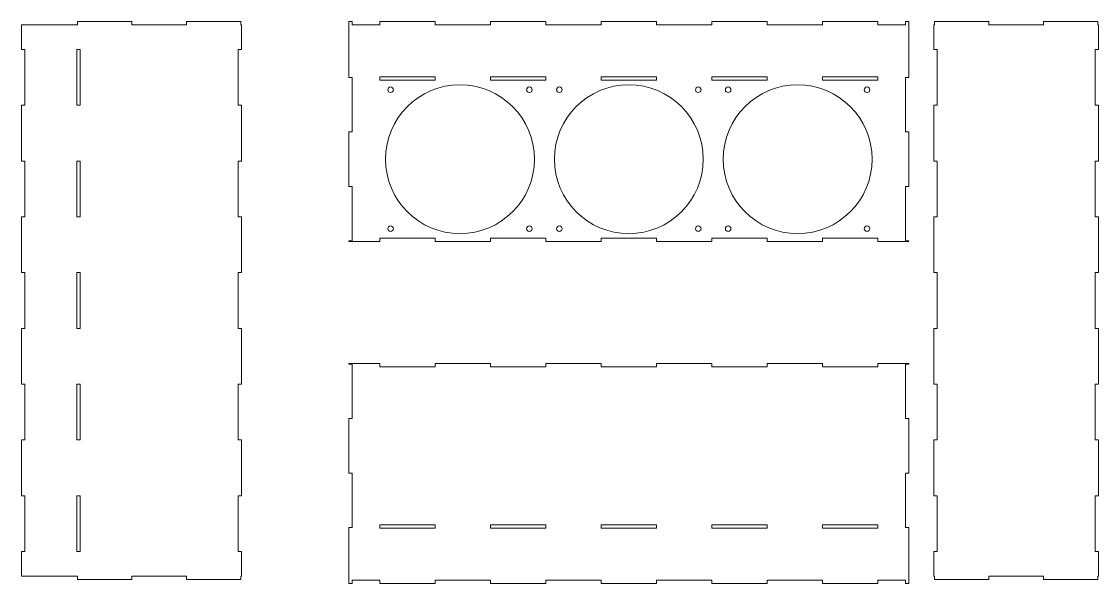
# Model space of a CAD drawing. Header units: millimetres. Extents: x -1160 to -143, y -819 to 758.
# Drawn here: x -1160 to -191, y -277 to 229 of the extents above; entities that cross this region are included whole.
import ezdxf

# ---------------------------------------------------------------- set-up
doc = ezdxf.new("R2010")
doc.units = ezdxf.units.MM
doc.header["$MEASUREMENT"] = 0
doc.layers.add('Layer 1', color=7, linetype='Continuous')

msp = doc.modelspace()

# ---------------------------------------------------------------- linework, layer by layer
at = {"layer": 'Layer 1', "color": 1, "lineweight": 18}
for points, knots in [([(-965.3507, -198.0737), (-965.3507, -198.0737), (-962.3507, -198.0737), (-962.3507, -198.0737), (-962.3507, -198.0737), (-962.3507, -147.8737), (-962.3507, -147.8737), (-962.3507, -147.8737), (-965.3507, -147.8737), (-965.3507, -147.8737), (-965.3507, -147.8737), (-965.3507, -97.6737), (-965.3507, -97.6737), (-965.3507, -97.6737), (-962.3507, -97.6737), (-962.3507, -97.6737), (-962.3507, -97.6737), (-962.3507, -47.4737), (-962.3507, -47.4737), (-962.3507, -47.4737), (-965.3507, -47.4737), (-965.3507, -47.4737), (-965.3507, -47.4737), (-965.3507, 2.7263), (-965.3507, 2.7263), (-965.3507, 2.7263), (-962.3507, 2.7263), (-962.3507, 2.7263), (-962.3507, 2.7263), (-962.3507, 52.9263), (-962.3507, 52.9263), (-962.3507, 52.9263), (-965.3507, 52.9263), (-965.3507, 52.9263), (-965.3507, 52.9263), (-965.3507, 103.1263), (-965.3507, 103.1263), (-965.3507, 103.1263), (-962.3507, 103.1263), (-962.3507, 103.1263), (-962.3507, 103.1263), (-962.3507, 153.3263), (-962.3507, 153.3263), (-962.3507, 153.3263), (-965.3507, 153.3263), (-965.3507, 153.3263), (-965.3507, 153.3263), (-965.3507, 203.5263), (-965.3507, 203.5263), (-965.3507, 203.5263), (-962.3507, 203.5263), (-962.3507, 203.5263), (-962.3507, 203.5263), (-962.3507, 225.6263), (-962.3507, 225.6263), (-962.3507, 225.6263), (-962.8962, 225.6263), (-962.8962, 225.6263), (-962.8962, 225.6263), (-962.8962, 228.6263), (-962.8962, 228.6263), (-962.8962, 228.6263), (-1011.9416, 228.6263), (-1011.9416, 228.6263), (-1011.9416, 228.6263), (-1011.9416, 225.6263), (-1011.9416, 225.6263), (-1011.9416, 225.6263), (-1060.987, 225.6263), (-1060.987, 225.6263), (-1060.987, 225.6263), (-1060.987, 228.6263), (-1060.987, 228.6263), (-1060.987, 228.6263), (-1110.0324, 228.6263), (-1110.0324, 228.6263), (-1110.0324, 228.6263), (-1110.0324, 225.6263), (-1110.0324, 225.6263), (-1110.0324, 225.6263), (-1160.3478, 225.6263), (-1160.3478, 225.6263), (-1160.3478, 225.6263), (-1160.3478, 203.5263), (-1160.3478, 203.5263), (-1160.3478, 203.5263), (-1157.3478, 203.5263), (-1157.3478, 203.5263), (-1157.3478, 203.5263), (-1157.3478, 153.3263), (-1157.3478, 153.3263), (-1157.3478, 153.3263), (-1160.3478, 153.3263), (-1160.3478, 153.3263), (-1160.3478, 153.3263), (-1160.3478, 103.1263), (-1160.3478, 103.1263), (-1160.3478, 103.1263), (-1157.3478, 103.1263), (-1157.3478, 103.1263), (-1157.3478, 103.1263), (-1157.3478, 52.9263), (-1157.3478, 52.9263), (-1157.3478, 52.9263), (-1160.3478, 52.9263), (-1160.3478, 52.9263), (-1160.3478, 52.9263), (-1160.3478, 2.7263), (-1160.3478, 2.7263), (-1160.3478, 2.7263), (-1157.3478, 2.7263), (-1157.3478, 2.7263), (-1157.3478, 2.7263), (-1157.3478, -47.4737), (-1157.3478, -47.4737), (-1157.3478, -47.4737), (-1160.3478, -47.4737), (-1160.3478, -47.4737), (-1160.3478, -47.4737), (-1160.3478, -97.6737), (-1160.3478, -97.6737), (-1160.3478, -97.6737), (-1157.3478, -97.6737), (-1157.3478, -97.6737), (-1157.3478, -97.6737), (-1157.3478, -147.8737), (-1157.3478, -147.8737), (-1157.3478, -147.8737), (-1160.3478, -147.8737), (-1160.3478, -147.8737), (-1160.3478, -147.8737), (-1160.3478, -198.0737), (-1160.3478, -198.0737), (-1160.3478, -198.0737), (-1157.3478, -198.0737), (-1157.3478, -198.0737), (-1157.3478, -198.0737), (-1157.3478, -248.2737), (-1157.3478, -248.2737), (-1157.3478, -248.2737), (-1160.3478, -248.2737), (-1160.3478, -248.2737), (-1160.3478, -248.2737), (-1160.3478, -270.3737), (-1160.3478, -270.3737), (-1160.3478, -270.3737), (-1110.0324, -270.3737), (-1110.0324, -270.3737), (-1110.0324, -270.3737), (-1110.0324, -273.3737), (-1110.0324, -273.3737), (-1110.0324, -273.3737), (-1060.987, -273.3737), (-1060.987, -273.3737), (-1060.987, -273.3737), (-1060.987, -270.3737), (-1060.987, -270.3737), (-1060.987, -270.3737), (-1011.9416, -270.3737), (-1011.9416, -270.3737), (-1011.9416, -270.3737), (-1011.9416, -273.3737), (-1011.9416, -273.3737), (-1011.9416, -273.3737), (-962.8962, -273.3737), (-962.8962, -273.3737), (-962.8962, -273.3737), (-962.8962, -270.3737), (-962.8962, -270.3737), (-962.8962, -270.3737), (-962.3507, -270.3737), (-962.3507, -270.3737), (-962.3507, -270.3737), (-962.3507, -248.2737), (-962.3507, -248.2737), (-962.3507, -248.2737), (-965.3507, -248.2737), (-965.3507, -248.2737), (-965.3507, -248.2737), (-965.3507, -198.0737), (-965.3507, -198.0737)], [0, 0, 0, 0, 0.01666667, 0.01666667, 0.01666667, 0.03333333, 0.03333333, 0.03333333, 0.05, 0.05, 0.05, 0.06666667, 0.06666667, 0.06666667, 0.08333333, 0.08333333, 0.08333333, 0.1, 0.1, 0.1, 0.11666667, 0.11666667, 0.11666667, 0.13333333, 0.13333333, 0.13333333, 0.15, 0.15, 0.15, 0.16666667, 0.16666667, 0.16666667, 0.18333333, 0.18333333, 0.18333333, 0.2, 0.2, 0.2, 0.21666667, 0.21666667, 0.21666667, 0.23333333, 0.23333333, 0.23333333, 0.25, 0.25, 0.25, 0.26666667, 0.26666667, 0.26666667, 0.28333333, 0.28333333, 0.28333333, 0.3, 0.3, 0.3, 0.31666667, 0.31666667, 0.31666667, 0.33333333, 0.33333333, 0.33333333, 0.35, 0.35, 0.35, 0.36666667, 0.36666667, 0.36666667, 0.38333333, 0.38333333, 0.38333333, 0.4, 0.4, 0.4, 0.41666667, 0.41666667, 0.41666667, 0.43333333, 0.43333333, 0.43333333, 0.45, 0.45, 0.45, 0.46666667, 0.46666667, 0.46666667, 0.48333333, 0.48333333, 0.48333333, 0.5, 0.5, 0.5, 0.51666667, 0.51666667, 0.51666667, 0.53333333, 0.53333333, 0.53333333, 0.55, 0.55, 0.55, 0.56666667, 0.56666667, 0.56666667, 0.58333333, 0.58333333, 0.58333333, 0.6, 0.6, 0.6, 0.61666667, 0.61666667, 0.61666667, 0.63333333, 0.63333333, 0.63333333, 0.65, 0.65, 0.65, 0.66666667, 0.66666667, 0.66666667, 0.68333333, 0.68333333, 0.68333333, 0.7, 0.7, 0.7, 0.71666667, 0.71666667, 0.71666667, 0.73333333, 0.73333333, 0.73333333, 0.75, 0.75, 0.75, 0.76666667, 0.76666667, 0.76666667, 0.78333333, 0.78333333, 0.78333333, 0.8, 0.8, 0.8, 0.81666667, 0.81666667, 0.81666667, 0.83333333, 0.83333333, 0.83333333, 0.85, 0.85, 0.85, 0.86666667, 0.86666667, 0.86666667, 0.88333333, 0.88333333, 0.88333333, 0.9, 0.9, 0.9, 0.91666667, 0.91666667, 0.91666667, 0.93333333, 0.93333333, 0.93333333, 0.95, 0.95, 0.95, 0.96666667, 0.96666667, 0.96666667, 0.98333333, 0.98333333, 0.98333333, 1, 1, 1, 1]), ([(-364.6037, 225.6263), (-364.6037, 225.6263), (-364.6037, 228.6263), (-364.6037, 228.6263), (-364.6037, 228.6263), (-361.6037, 228.6263), (-361.6037, 228.6263), (-361.6037, 228.6263), (-361.6037, 178.3109), (-361.6037, 178.3109), (-361.6037, 178.3109), (-364.6037, 178.3109), (-364.6037, 178.3109), (-364.6037, 178.3109), (-364.6037, 129.2655), (-364.6037, 129.2655), (-364.6037, 129.2655), (-361.6037, 129.2655), (-361.6037, 129.2655), (-361.6037, 129.2655), (-361.6037, 80.2201), (-361.6037, 80.2201), (-361.6037, 80.2201), (-364.6037, 80.2201), (-364.6037, 80.2201), (-364.6037, 80.2201), (-364.6037, 31.1747), (-364.6037, 31.1747), (-364.6037, 31.1747), (-361.6037, 31.1747), (-361.6037, 31.1747), (-361.6037, 31.1747), (-361.6037, 30.6292), (-361.6037, 30.6292), (-361.6037, 30.6292), (-389.5037, 30.6292), (-389.5037, 30.6292), (-389.5037, 30.6292), (-389.5037, 33.6292), (-389.5037, 33.6292), (-389.5037, 33.6292), (-439.3037, 33.6292), (-439.3037, 33.6292), (-439.3037, 33.6292), (-439.3037, 30.6292), (-439.3037, 30.6292), (-439.3037, 30.6292), (-489.1037, 30.6292), (-489.1037, 30.6292), (-489.1037, 30.6292), (-489.1037, 33.6292), (-489.1037, 33.6292), (-489.1037, 33.6292), (-538.9037, 33.6292), (-538.9037, 33.6292), (-538.9037, 33.6292), (-538.9037, 30.6292), (-538.9037, 30.6292), (-538.9037, 30.6292), (-588.7037, 30.6292), (-588.7037, 30.6292), (-588.7037, 30.6292), (-588.7037, 33.6292), (-588.7037, 33.6292), (-588.7037, 33.6292), (-638.5037, 33.6292), (-638.5037, 33.6292), (-638.5037, 33.6292), (-638.5037, 30.6292), (-638.5037, 30.6292), (-638.5037, 30.6292), (-688.3037, 30.6292), (-688.3037, 30.6292), (-688.3037, 30.6292), (-688.3037, 33.6292), (-688.3037, 33.6292), (-688.3037, 33.6292), (-738.1037, 33.6292), (-738.1037, 33.6292), (-738.1037, 33.6292), (-738.1037, 30.6292), (-738.1037, 30.6292), (-738.1037, 30.6292), (-787.9037, 30.6292), (-787.9037, 30.6292), (-787.9037, 30.6292), (-787.9037, 33.6292), (-787.9037, 33.6292), (-787.9037, 33.6292), (-837.7037, 33.6292), (-837.7037, 33.6292), (-837.7037, 33.6292), (-837.7037, 30.6292), (-837.7037, 30.6292), (-837.7037, 30.6292), (-865.6037, 30.6292), (-865.6037, 30.6292), (-865.6037, 30.6292), (-865.6037, 31.1747), (-865.6037, 31.1747), (-865.6037, 31.1747), (-862.6037, 31.1747), (-862.6037, 31.1747), (-862.6037, 31.1747), (-862.6037, 80.2201), (-862.6037, 80.2201), (-862.6037, 80.2201), (-865.6037, 80.2201), (-865.6037, 80.2201), (-865.6037, 80.2201), (-865.6037, 129.2655), (-865.6037, 129.2655), (-865.6037, 129.2655), (-862.6037, 129.2655), (-862.6037, 129.2655), (-862.6037, 129.2655), (-862.6037, 178.3109), (-862.6037, 178.3109), (-862.6037, 178.3109), (-865.6037, 178.3109), (-865.6037, 178.3109), (-865.6037, 178.3109), (-865.6037, 228.6263), (-865.6037, 228.6263), (-865.6037, 228.6263), (-862.6037, 228.6263), (-862.6037, 228.6263), (-862.6037, 228.6263), (-862.6037, 225.6263), (-862.6037, 225.6263), (-862.6037, 225.6263), (-837.7037, 225.6263), (-837.7037, 225.6263), (-837.7037, 225.6263), (-837.7037, 228.6263), (-837.7037, 228.6263), (-837.7037, 228.6263), (-787.9037, 228.6263), (-787.9037, 228.6263), (-787.9037, 228.6263), (-787.9037, 225.6263), (-787.9037, 225.6263), (-787.9037, 225.6263), (-738.1037, 225.6263), (-738.1037, 225.6263), (-738.1037, 225.6263), (-738.1037, 228.6263), (-738.1037, 228.6263), (-738.1037, 228.6263), (-688.3037, 228.6263), (-688.3037, 228.6263), (-688.3037, 228.6263), (-688.3037, 225.6263), (-688.3037, 225.6263), (-688.3037, 225.6263), (-638.5037, 225.6263), (-638.5037, 225.6263), (-638.5037, 225.6263), (-638.5037, 228.6263), (-638.5037, 228.6263), (-638.5037, 228.6263), (-588.7037, 228.6263), (-588.7037, 228.6263), (-588.7037, 228.6263), (-588.7037, 225.6263), (-588.7037, 225.6263), (-588.7037, 225.6263), (-538.9037, 225.6263), (-538.9037, 225.6263), (-538.9037, 225.6263), (-538.9037, 228.6263), (-538.9037, 228.6263), (-538.9037, 228.6263), (-489.1037, 228.6263), (-489.1037, 228.6263), (-489.1037, 228.6263), (-489.1037, 225.6263), (-489.1037, 225.6263), (-489.1037, 225.6263), (-439.3037, 225.6263), (-439.3037, 225.6263), (-439.3037, 225.6263), (-439.3037, 228.6263), (-439.3037, 228.6263), (-439.3037, 228.6263), (-389.5037, 228.6263), (-389.5037, 228.6263), (-389.5037, 228.6263), (-389.5037, 225.6263), (-389.5037, 225.6263), (-389.5037, 225.6263), (-364.6037, 225.6263), (-364.6037, 225.6263)], [0, 0, 0, 0, 0.015625, 0.015625, 0.015625, 0.03125, 0.03125, 0.03125, 0.046875, 0.046875, 0.046875, 0.0625, 0.0625, 0.0625, 0.078125, 0.078125, 0.078125, 0.09375, 0.09375, 0.09375, 0.109375, 0.109375, 0.109375, 0.125, 0.125, 0.125, 0.140625, 0.140625, 0.140625, 0.15625, 0.15625, 0.15625, 0.171875, 0.171875, 0.171875, 0.1875, 0.1875, 0.1875, 0.203125, 0.203125, 0.203125, 0.21875, 0.21875, 0.21875, 0.234375, 0.234375, 0.234375, 0.25, 0.25, 0.25, 0.265625, 0.265625, 0.265625, 0.28125, 0.28125, 0.28125, 0.296875, 0.296875, 0.296875, 0.3125, 0.3125, 0.3125, 0.328125, 0.328125, 0.328125, 0.34375, 0.34375, 0.34375, 0.359375, 0.359375, 0.359375, 0.375, 0.375, 0.375, 0.390625, 0.390625, 0.390625, 0.40625, 0.40625, 0.40625, 0.421875, 0.421875, 0.421875, 0.4375, 0.4375, 0.4375, 0.453125, 0.453125, 0.453125, 0.46875, 0.46875, 0.46875, 0.484375, 0.484375, 0.484375, 0.5, 0.5, 0.5, 0.515625, 0.515625, 0.515625, 0.53125, 0.53125, 0.53125, 0.546875, 0.546875, 0.546875, 0.5625, 0.5625, 0.5625, 0.578125, 0.578125, 0.578125, 0.59375, 0.59375, 0.59375, 0.609375, 0.609375, 0.609375, 0.625, 0.625, 0.625, 0.640625, 0.640625, 0.640625, 0.65625, 0.65625, 0.65625, 0.671875, 0.671875, 0.671875, 0.6875, 0.6875, 0.6875, 0.703125, 0.703125, 0.703125, 0.71875, 0.71875, 0.71875, 0.734375, 0.734375, 0.734375, 0.75, 0.75, 0.75, 0.765625, 0.765625, 0.765625, 0.78125, 0.78125, 0.78125, 0.796875, 0.796875, 0.796875, 0.8125, 0.8125, 0.8125, 0.828125, 0.828125, 0.828125, 0.84375, 0.84375, 0.84375, 0.859375, 0.859375, 0.859375, 0.875, 0.875, 0.875, 0.890625, 0.890625, 0.890625, 0.90625, 0.90625, 0.90625, 0.921875, 0.921875, 0.921875, 0.9375, 0.9375, 0.9375, 0.953125, 0.953125, 0.953125, 0.96875, 0.96875, 0.96875, 0.984375, 0.984375, 0.984375, 1, 1, 1, 1]), ([(-193.7683, 203.5263), (-193.7683, 203.5263), (-190.7683, 203.5263), (-190.7683, 203.5263), (-190.7683, 203.5263), (-190.7683, 225.6263), (-190.7683, 225.6263), (-190.7683, 225.6263), (-191.3138, 225.6263), (-191.3138, 225.6263), (-191.3138, 225.6263), (-191.3138, 228.6263), (-191.3138, 228.6263), (-191.3138, 228.6263), (-240.3592, 228.6263), (-240.3592, 228.6263), (-240.3592, 228.6263), (-240.3592, 225.6263), (-240.3592, 225.6263), (-240.3592, 225.6263), (-289.4046, 225.6263), (-289.4046, 225.6263), (-289.4046, 225.6263), (-289.4046, 228.6263), (-289.4046, 228.6263), (-289.4046, 228.6263), (-338.45, 228.6263), (-338.45, 228.6263), (-338.45, 228.6263), (-338.45, 225.6263), (-338.45, 225.6263), (-338.45, 225.6263), (-338.9955, 225.6263), (-338.9955, 225.6263), (-338.9955, 225.6263), (-338.9955, 203.5263), (-338.9955, 203.5263), (-338.9955, 203.5263), (-335.9955, 203.5263), (-335.9955, 203.5263), (-335.9955, 203.5263), (-335.9955, 153.3263), (-335.9955, 153.3263), (-335.9955, 153.3263), (-338.9955, 153.3263), (-338.9955, 153.3263), (-338.9955, 153.3263), (-338.9955, 103.1263), (-338.9955, 103.1263), (-338.9955, 103.1263), (-335.9955, 103.1263), (-335.9955, 103.1263), (-335.9955, 103.1263), (-335.9955, 52.9263), (-335.9955, 52.9263), (-335.9955, 52.9263), (-338.9955, 52.9263), (-338.9955, 52.9263), (-338.9955, 52.9263), (-338.9955, 2.7263), (-338.9955, 2.7263), (-338.9955, 2.7263), (-335.9955, 2.7263), (-335.9955, 2.7263), (-335.9955, 2.7263), (-335.9955, -47.4737), (-335.9955, -47.4737), (-335.9955, -47.4737), (-338.9955, -47.4737), (-338.9955, -47.4737), (-338.9955, -47.4737), (-338.9955, -97.6737), (-338.9955, -97.6737), (-338.9955, -97.6737), (-335.9955, -97.6737), (-335.9955, -97.6737), (-335.9955, -97.6737), (-335.9955, -147.8737), (-335.9955, -147.8737), (-335.9955, -147.8737), (-338.9955, -147.8737), (-338.9955, -147.8737), (-338.9955, -147.8737), (-338.9955, -198.0737), (-338.9955, -198.0737), (-338.9955, -198.0737), (-335.9955, -198.0737), (-335.9955, -198.0737), (-335.9955, -198.0737), (-335.9955, -248.2737), (-335.9955, -248.2737), (-335.9955, -248.2737), (-338.9955, -248.2737), (-338.9955, -248.2737), (-338.9955, -248.2737), (-338.9955, -270.3737), (-338.9955, -270.3737), (-338.9955, -270.3737), (-338.45, -270.3737), (-338.45, -270.3737), (-338.45, -270.3737), (-338.45, -273.3737), (-338.45, -273.3737), (-338.45, -273.3737), (-289.4046, -273.3737), (-289.4046, -273.3737), (-289.4046, -273.3737), (-289.4046, -270.3737), (-289.4046, -270.3737), (-289.4046, -270.3737), (-240.3592, -270.3737), (-240.3592, -270.3737), (-240.3592, -270.3737), (-240.3592, -273.3737), (-240.3592, -273.3737), (-240.3592, -273.3737), (-191.3138, -273.3737), (-191.3138, -273.3737), (-191.3138, -273.3737), (-191.3138, -270.3737), (-191.3138, -270.3737), (-191.3138, -270.3737), (-190.7683, -270.3737), (-190.7683, -270.3737), (-190.7683, -270.3737), (-190.7683, -248.2737), (-190.7683, -248.2737), (-190.7683, -248.2737), (-193.7683, -248.2737), (-193.7683, -248.2737), (-193.7683, -248.2737), (-193.7683, -198.0737), (-193.7683, -198.0737), (-193.7683, -198.0737), (-190.7683, -198.0737), (-190.7683, -198.0737), (-190.7683, -198.0737), (-190.7683, -147.8737), (-190.7683, -147.8737), (-190.7683, -147.8737), (-193.7683, -147.8737), (-193.7683, -147.8737), (-193.7683, -147.8737), (-193.7683, -97.6737), (-193.7683, -97.6737), (-193.7683, -97.6737), (-190.7683, -97.6737), (-190.7683, -97.6737), (-190.7683, -97.6737), (-190.7683, -47.4737), (-190.7683, -47.4737), (-190.7683, -47.4737), (-193.7683, -47.4737), (-193.7683, -47.4737), (-193.7683, -47.4737), (-193.7683, 2.7263), (-193.7683, 2.7263), (-193.7683, 2.7263), (-190.7683, 2.7263), (-190.7683, 2.7263), (-190.7683, 2.7263), (-190.7683, 52.9263), (-190.7683, 52.9263), (-190.7683, 52.9263), (-193.7683, 52.9263), (-193.7683, 52.9263), (-193.7683, 52.9263), (-193.7683, 103.1263), (-193.7683, 103.1263), (-193.7683, 103.1263), (-190.7683, 103.1263), (-190.7683, 103.1263), (-190.7683, 103.1263), (-190.7683, 153.3263), (-190.7683, 153.3263), (-190.7683, 153.3263), (-193.7683, 153.3263), (-193.7683, 153.3263), (-193.7683, 153.3263), (-193.7683, 203.5263), (-193.7683, 203.5263)], [0, 0, 0, 0, 0.01666667, 0.01666667, 0.01666667, 0.03333333, 0.03333333, 0.03333333, 0.05, 0.05, 0.05, 0.06666667, 0.06666667, 0.06666667, 0.08333333, 0.08333333, 0.08333333, 0.1, 0.1, 0.1, 0.11666667, 0.11666667, 0.11666667, 0.13333333, 0.13333333, 0.13333333, 0.15, 0.15, 0.15, 0.16666667, 0.16666667, 0.16666667, 0.18333333, 0.18333333, 0.18333333, 0.2, 0.2, 0.2, 0.21666667, 0.21666667, 0.21666667, 0.23333333, 0.23333333, 0.23333333, 0.25, 0.25, 0.25, 0.26666667, 0.26666667, 0.26666667, 0.28333333, 0.28333333, 0.28333333, 0.3, 0.3, 0.3, 0.31666667, 0.31666667, 0.31666667, 0.33333333, 0.33333333, 0.33333333, 0.35, 0.35, 0.35, 0.36666667, 0.36666667, 0.36666667, 0.38333333, 0.38333333, 0.38333333, 0.4, 0.4, 0.4, 0.41666667, 0.41666667, 0.41666667, 0.43333333, 0.43333333, 0.43333333, 0.45, 0.45, 0.45, 0.46666667, 0.46666667, 0.46666667, 0.48333333, 0.48333333, 0.48333333, 0.5, 0.5, 0.5, 0.51666667, 0.51666667, 0.51666667, 0.53333333, 0.53333333, 0.53333333, 0.55, 0.55, 0.55, 0.56666667, 0.56666667, 0.56666667, 0.58333333, 0.58333333, 0.58333333, 0.6, 0.6, 0.6, 0.61666667, 0.61666667, 0.61666667, 0.63333333, 0.63333333, 0.63333333, 0.65, 0.65, 0.65, 0.66666667, 0.66666667, 0.66666667, 0.68333333, 0.68333333, 0.68333333, 0.7, 0.7, 0.7, 0.71666667, 0.71666667, 0.71666667, 0.73333333, 0.73333333, 0.73333333, 0.75, 0.75, 0.75, 0.76666667, 0.76666667, 0.76666667, 0.78333333, 0.78333333, 0.78333333, 0.8, 0.8, 0.8, 0.81666667, 0.81666667, 0.81666667, 0.83333333, 0.83333333, 0.83333333, 0.85, 0.85, 0.85, 0.86666667, 0.86666667, 0.86666667, 0.88333333, 0.88333333, 0.88333333, 0.9, 0.9, 0.9, 0.91666667, 0.91666667, 0.91666667, 0.93333333, 0.93333333, 0.93333333, 0.95, 0.95, 0.95, 0.96666667, 0.96666667, 0.96666667, 0.98333333, 0.98333333, 0.98333333, 1, 1, 1, 1]), ([(-1110.5779, 203.5263), (-1110.5779, 203.5263), (-1107.5779, 203.5263), (-1107.5779, 203.5263), (-1107.5779, 203.5263), (-1107.5779, 153.3263), (-1107.5779, 153.3263), (-1107.5779, 153.3263), (-1110.5779, 153.3263), (-1110.5779, 153.3263), (-1110.5779, 153.3263), (-1110.5779, 203.5263), (-1110.5779, 203.5263)], [0, 0, 0, 0, 0.25, 0.25, 0.25, 0.5, 0.5, 0.5, 0.75, 0.75, 0.75, 1, 1, 1, 1]), ([(-787.9037, 175.8564), (-787.9037, 175.8564), (-787.9037, 178.8564), (-787.9037, 178.8564), (-787.9037, 178.8564), (-837.7037, 178.8564), (-837.7037, 178.8564), (-837.7037, 178.8564), (-837.7037, 175.8564), (-837.7037, 175.8564), (-837.7037, 175.8564), (-787.9037, 175.8564), (-787.9037, 175.8564)], [0, 0, 0, 0, 0.25, 0.25, 0.25, 0.5, 0.5, 0.5, 0.75, 0.75, 0.75, 1, 1, 1, 1]), ([(-688.3037, 175.8564), (-688.3037, 175.8564), (-688.3037, 178.8564), (-688.3037, 178.8564), (-688.3037, 178.8564), (-738.1037, 178.8564), (-738.1037, 178.8564), (-738.1037, 178.8564), (-738.1037, 175.8564), (-738.1037, 175.8564), (-738.1037, 175.8564), (-688.3037, 175.8564), (-688.3037, 175.8564)], [0, 0, 0, 0, 0.25, 0.25, 0.25, 0.5, 0.5, 0.5, 0.75, 0.75, 0.75, 1, 1, 1, 1]), ([(-588.7037, 175.8564), (-588.7037, 175.8564), (-588.7037, 178.8564), (-588.7037, 178.8564), (-588.7037, 178.8564), (-638.5037, 178.8564), (-638.5037, 178.8564), (-638.5037, 178.8564), (-638.5037, 175.8564), (-638.5037, 175.8564), (-638.5037, 175.8564), (-588.7037, 175.8564), (-588.7037, 175.8564)], [0, 0, 0, 0, 0.25, 0.25, 0.25, 0.5, 0.5, 0.5, 0.75, 0.75, 0.75, 1, 1, 1, 1]), ([(-489.1037, 175.8564), (-489.1037, 175.8564), (-489.1037, 178.8564), (-489.1037, 178.8564), (-489.1037, 178.8564), (-538.9037, 178.8564), (-538.9037, 178.8564), (-538.9037, 178.8564), (-538.9037, 175.8564), (-538.9037, 175.8564), (-538.9037, 175.8564), (-489.1037, 175.8564), (-489.1037, 175.8564)], [0, 0, 0, 0, 0.25, 0.25, 0.25, 0.5, 0.5, 0.5, 0.75, 0.75, 0.75, 1, 1, 1, 1]), ([(-389.5037, 175.8564), (-389.5037, 175.8564), (-389.5037, 178.8564), (-389.5037, 178.8564), (-389.5037, 178.8564), (-439.3037, 178.8564), (-439.3037, 178.8564), (-439.3037, 178.8564), (-439.3037, 175.8564), (-439.3037, 175.8564), (-439.3037, 175.8564), (-389.5037, 175.8564), (-389.5037, 175.8564)], [0, 0, 0, 0, 0.25, 0.25, 0.25, 0.5, 0.5, 0.5, 0.75, 0.75, 0.75, 1, 1, 1, 1]), ([(-832.6036, 104.7428), (-832.6036, 141.7458), (-802.6066, 171.7428), (-765.6036, 171.7428), (-728.6006, 171.7428), (-698.6036, 141.7458), (-698.6036, 104.7428), (-698.6036, 67.7398), (-728.6006, 37.7428), (-765.6036, 37.7428), (-802.6066, 37.7428), (-832.6036, 67.7398), (-832.6036, 104.7428)], [0, 0, 0, 0, 0.25, 0.25, 0.25, 0.5, 0.5, 0.5, 0.75, 0.75, 0.75, 1, 1, 1, 1]), ([(-825.6037, 167.2428), (-825.6037, 168.6235), (-826.723, 169.7428), (-828.1037, 169.7428), (-829.4844, 169.7428), (-830.6037, 168.6235), (-830.6037, 167.2428), (-830.6037, 165.8621), (-829.4844, 164.7428), (-828.1037, 164.7428), (-826.723, 164.7428), (-825.6037, 165.8621), (-825.6037, 167.2428)], [0, 0, 0, 0, 0.25, 0.25, 0.25, 0.5, 0.5, 0.5, 0.75, 0.75, 0.75, 1, 1, 1, 1]), ([(-700.6037, 167.2428), (-700.6037, 168.6235), (-701.723, 169.7428), (-703.1037, 169.7428), (-704.4844, 169.7428), (-705.6037, 168.6235), (-705.6037, 167.2428), (-705.6037, 165.8621), (-704.4844, 164.7428), (-703.1037, 164.7428), (-701.723, 164.7428), (-700.6037, 165.8621), (-700.6037, 167.2428)], [0, 0, 0, 0, 0.25, 0.25, 0.25, 0.5, 0.5, 0.5, 0.75, 0.75, 0.75, 1, 1, 1, 1]), ([(-680.6037, 104.7428), (-680.6037, 141.7458), (-650.6067, 171.7428), (-613.6037, 171.7428), (-576.6007, 171.7428), (-546.6037, 141.7458), (-546.6037, 104.7428), (-546.6037, 67.7398), (-576.6007, 37.7428), (-613.6037, 37.7428), (-650.6067, 37.7428), (-680.6037, 67.7398), (-680.6037, 104.7428)], [0, 0, 0, 0, 0.25, 0.25, 0.25, 0.5, 0.5, 0.5, 0.75, 0.75, 0.75, 1, 1, 1, 1]), ([(-673.6037, 167.2428), (-673.6037, 168.6235), (-674.723, 169.7428), (-676.1037, 169.7428), (-677.4844, 169.7428), (-678.6037, 168.6235), (-678.6037, 167.2428), (-678.6037, 165.8621), (-677.4844, 164.7428), (-676.1037, 164.7428), (-674.723, 164.7428), (-673.6037, 165.8621), (-673.6037, 167.2428)], [0, 0, 0, 0, 0.25, 0.25, 0.25, 0.5, 0.5, 0.5, 0.75, 0.75, 0.75, 1, 1, 1, 1]), ([(-548.6037, 167.2428), (-548.6037, 168.6235), (-549.723, 169.7428), (-551.1037, 169.7428), (-552.4844, 169.7428), (-553.6037, 168.6235), (-553.6037, 167.2428), (-553.6037, 165.8621), (-552.4844, 164.7428), (-551.1037, 164.7428), (-549.723, 164.7428), (-548.6037, 165.8621), (-548.6037, 167.2428)], [0, 0, 0, 0, 0.25, 0.25, 0.25, 0.5, 0.5, 0.5, 0.75, 0.75, 0.75, 1, 1, 1, 1]), ([(-528.6037, 104.7428), (-528.6037, 141.7458), (-498.6067, 171.7428), (-461.6037, 171.7428), (-424.6007, 171.7428), (-394.6037, 141.7458), (-394.6037, 104.7428), (-394.6037, 67.7398), (-424.6007, 37.7428), (-461.6037, 37.7428), (-498.6067, 37.7428), (-528.6037, 67.7398), (-528.6037, 104.7428)], [0, 0, 0, 0, 0.25, 0.25, 0.25, 0.5, 0.5, 0.5, 0.75, 0.75, 0.75, 1, 1, 1, 1]), ([(-521.6037, 167.2428), (-521.6037, 168.6235), (-522.723, 169.7428), (-524.1037, 169.7428), (-525.4844, 169.7428), (-526.6037, 168.6235), (-526.6037, 167.2428), (-526.6037, 165.8621), (-525.4844, 164.7428), (-524.1037, 164.7428), (-522.723, 164.7428), (-521.6037, 165.8621), (-521.6037, 167.2428)], [0, 0, 0, 0, 0.25, 0.25, 0.25, 0.5, 0.5, 0.5, 0.75, 0.75, 0.75, 1, 1, 1, 1]), ([(-396.6037, 167.2428), (-396.6037, 168.6235), (-397.723, 169.7428), (-399.1037, 169.7428), (-400.4844, 169.7428), (-401.6037, 168.6235), (-401.6037, 167.2428), (-401.6037, 165.8621), (-400.4844, 164.7428), (-399.1037, 164.7428), (-397.723, 164.7428), (-396.6037, 165.8621), (-396.6037, 167.2428)], [0, 0, 0, 0, 0.25, 0.25, 0.25, 0.5, 0.5, 0.5, 0.75, 0.75, 0.75, 1, 1, 1, 1]), ([(-1110.5779, 103.1263), (-1110.5779, 103.1263), (-1107.5779, 103.1263), (-1107.5779, 103.1263), (-1107.5779, 103.1263), (-1107.5779, 52.9263), (-1107.5779, 52.9263), (-1107.5779, 52.9263), (-1110.5779, 52.9263), (-1110.5779, 52.9263), (-1110.5779, 52.9263), (-1110.5779, 103.1263), (-1110.5779, 103.1263)], [0, 0, 0, 0, 0.25, 0.25, 0.25, 0.5, 0.5, 0.5, 0.75, 0.75, 0.75, 1, 1, 1, 1]), ([(-825.6037, 42.2428), (-825.6037, 43.6235), (-826.723, 44.7428), (-828.1037, 44.7428), (-829.4844, 44.7428), (-830.6037, 43.6235), (-830.6037, 42.2428), (-830.6037, 40.8621), (-829.4844, 39.7428), (-828.1037, 39.7428), (-826.723, 39.7428), (-825.6037, 40.8621), (-825.6037, 42.2428)], [0, 0, 0, 0, 0.25, 0.25, 0.25, 0.5, 0.5, 0.5, 0.75, 0.75, 0.75, 1, 1, 1, 1]), ([(-700.6037, 42.2428), (-700.6037, 43.6235), (-701.723, 44.7428), (-703.1037, 44.7428), (-704.4844, 44.7428), (-705.6037, 43.6235), (-705.6037, 42.2428), (-705.6037, 40.8621), (-704.4844, 39.7428), (-703.1037, 39.7428), (-701.723, 39.7428), (-700.6037, 40.8621), (-700.6037, 42.2428)], [0, 0, 0, 0, 0.25, 0.25, 0.25, 0.5, 0.5, 0.5, 0.75, 0.75, 0.75, 1, 1, 1, 1]), ([(-673.6037, 42.2428), (-673.6037, 43.6235), (-674.723, 44.7428), (-676.1037, 44.7428), (-677.4844, 44.7428), (-678.6037, 43.6235), (-678.6037, 42.2428), (-678.6037, 40.8621), (-677.4844, 39.7428), (-676.1037, 39.7428), (-674.723, 39.7428), (-673.6037, 40.8621), (-673.6037, 42.2428)], [0, 0, 0, 0, 0.25, 0.25, 0.25, 0.5, 0.5, 0.5, 0.75, 0.75, 0.75, 1, 1, 1, 1]), ([(-548.6037, 42.2428), (-548.6037, 43.6235), (-549.723, 44.7428), (-551.1037, 44.7428), (-552.4844, 44.7428), (-553.6037, 43.6235), (-553.6037, 42.2428), (-553.6037, 40.8621), (-552.4844, 39.7428), (-551.1037, 39.7428), (-549.723, 39.7428), (-548.6037, 40.8621), (-548.6037, 42.2428)], [0, 0, 0, 0, 0.25, 0.25, 0.25, 0.5, 0.5, 0.5, 0.75, 0.75, 0.75, 1, 1, 1, 1]), ([(-521.6037, 42.2428), (-521.6037, 43.6235), (-522.723, 44.7428), (-524.1037, 44.7428), (-525.4844, 44.7428), (-526.6037, 43.6235), (-526.6037, 42.2428), (-526.6037, 40.8621), (-525.4844, 39.7428), (-524.1037, 39.7428), (-522.723, 39.7428), (-521.6037, 40.8621), (-521.6037, 42.2428)], [0, 0, 0, 0, 0.25, 0.25, 0.25, 0.5, 0.5, 0.5, 0.75, 0.75, 0.75, 1, 1, 1, 1]), ([(-396.6037, 42.2428), (-396.6037, 43.6235), (-397.723, 44.7428), (-399.1037, 44.7428), (-400.4844, 44.7428), (-401.6037, 43.6235), (-401.6037, 42.2428), (-401.6037, 40.8621), (-400.4844, 39.7428), (-399.1037, 39.7428), (-397.723, 39.7428), (-396.6037, 40.8621), (-396.6037, 42.2428)], [0, 0, 0, 0, 0.25, 0.25, 0.25, 0.5, 0.5, 0.5, 0.75, 0.75, 0.75, 1, 1, 1, 1]), ([(-1110.5779, 2.7263), (-1110.5779, 2.7263), (-1107.5779, 2.7263), (-1107.5779, 2.7263), (-1107.5779, 2.7263), (-1107.5779, -47.4737), (-1107.5779, -47.4737), (-1107.5779, -47.4737), (-1110.5779, -47.4737), (-1110.5779, -47.4737), (-1110.5779, -47.4737), (-1110.5779, 2.7263), (-1110.5779, 2.7263)], [0, 0, 0, 0, 0.25, 0.25, 0.25, 0.5, 0.5, 0.5, 0.75, 0.75, 0.75, 1, 1, 1, 1]), ([(-361.6037, -79.0253), (-361.6037, -79.0253), (-361.6037, -79.5708), (-361.6037, -79.5708), (-361.6037, -79.5708), (-364.6037, -79.5708), (-364.6037, -79.5708), (-364.6037, -79.5708), (-364.6037, -128.6162), (-364.6037, -128.6162), (-364.6037, -128.6162), (-361.6037, -128.6162), (-361.6037, -128.6162), (-361.6037, -128.6162), (-361.6037, -177.6616), (-361.6037, -177.6616), (-361.6037, -177.6616), (-364.6037, -177.6616), (-364.6037, -177.6616), (-364.6037, -177.6616), (-364.6037, -226.707), (-364.6037, -226.707), (-364.6037, -226.707), (-361.6037, -226.707), (-361.6037, -226.707), (-361.6037, -226.707), (-361.6037, -277.0224), (-361.6037, -277.0224), (-361.6037, -277.0224), (-364.6037, -277.0224), (-364.6037, -277.0224), (-364.6037, -277.0224), (-364.6037, -274.0224), (-364.6037, -274.0224), (-364.6037, -274.0224), (-389.5037, -274.0224), (-389.5037, -274.0224), (-389.5037, -274.0224), (-389.5037, -277.0224), (-389.5037, -277.0224), (-389.5037, -277.0224), (-439.3037, -277.0224), (-439.3037, -277.0224), (-439.3037, -277.0224), (-439.3037, -274.0224), (-439.3037, -274.0224), (-439.3037, -274.0224), (-489.1037, -274.0224), (-489.1037, -274.0224), (-489.1037, -274.0224), (-489.1037, -277.0224), (-489.1037, -277.0224), (-489.1037, -277.0224), (-538.9037, -277.0224), (-538.9037, -277.0224), (-538.9037, -277.0224), (-538.9037, -274.0224), (-538.9037, -274.0224), (-538.9037, -274.0224), (-588.7037, -274.0224), (-588.7037, -274.0224), (-588.7037, -274.0224), (-588.7037, -277.0224), (-588.7037, -277.0224), (-588.7037, -277.0224), (-638.5037, -277.0224), (-638.5037, -277.0224), (-638.5037, -277.0224), (-638.5037, -274.0224), (-638.5037, -274.0224), (-638.5037, -274.0224), (-688.3037, -274.0224), (-688.3037, -274.0224), (-688.3037, -274.0224), (-688.3037, -277.0224), (-688.3037, -277.0224), (-688.3037, -277.0224), (-738.1037, -277.0224), (-738.1037, -277.0224), (-738.1037, -277.0224), (-738.1037, -274.0224), (-738.1037, -274.0224), (-738.1037, -274.0224), (-787.9037, -274.0224), (-787.9037, -274.0224), (-787.9037, -274.0224), (-787.9037, -277.0224), (-787.9037, -277.0224), (-787.9037, -277.0224), (-837.7037, -277.0224), (-837.7037, -277.0224), (-837.7037, -277.0224), (-837.7037, -274.0224), (-837.7037, -274.0224), (-837.7037, -274.0224), (-862.6037, -274.0224), (-862.6037, -274.0224), (-862.6037, -274.0224), (-862.6037, -277.0224), (-862.6037, -277.0224), (-862.6037, -277.0224), (-865.6037, -277.0224), (-865.6037, -277.0224), (-865.6037, -277.0224), (-865.6037, -226.707), (-865.6037, -226.707), (-865.6037, -226.707), (-862.6037, -226.707), (-862.6037, -226.707), (-862.6037, -226.707), (-862.6037, -177.6616), (-862.6037, -177.6616), (-862.6037, -177.6616), (-865.6037, -177.6616), (-865.6037, -177.6616), (-865.6037, -177.6616), (-865.6037, -128.6162), (-865.6037, -128.6162), (-865.6037, -128.6162), (-862.6037, -128.6162), (-862.6037, -128.6162), (-862.6037, -128.6162), (-862.6037, -79.5708), (-862.6037, -79.5708), (-862.6037, -79.5708), (-865.6037, -79.5708), (-865.6037, -79.5708), (-865.6037, -79.5708), (-865.6037, -79.0253), (-865.6037, -79.0253), (-865.6037, -79.0253), (-837.7037, -79.0253), (-837.7037, -79.0253), (-837.7037, -79.0253), (-837.7037, -82.0253), (-837.7037, -82.0253), (-837.7037, -82.0253), (-787.9037, -82.0253), (-787.9037, -82.0253), (-787.9037, -82.0253), (-787.9037, -79.0253), (-787.9037, -79.0253), (-787.9037, -79.0253), (-738.1037, -79.0253), (-738.1037, -79.0253), (-738.1037, -79.0253), (-738.1037, -82.0253), (-738.1037, -82.0253), (-738.1037, -82.0253), (-688.3037, -82.0253), (-688.3037, -82.0253), (-688.3037, -82.0253), (-688.3037, -79.0253), (-688.3037, -79.0253), (-688.3037, -79.0253), (-638.5037, -79.0253), (-638.5037, -79.0253), (-638.5037, -79.0253), (-638.5037, -82.0253), (-638.5037, -82.0253), (-638.5037, -82.0253), (-588.7037, -82.0253), (-588.7037, -82.0253), (-588.7037, -82.0253), (-588.7037, -79.0253), (-588.7037, -79.0253), (-588.7037, -79.0253), (-538.9037, -79.0253), (-538.9037, -79.0253), (-538.9037, -79.0253), (-538.9037, -82.0253), (-538.9037, -82.0253), (-538.9037, -82.0253), (-489.1037, -82.0253), (-489.1037, -82.0253), (-489.1037, -82.0253), (-489.1037, -79.0253), (-489.1037, -79.0253), (-489.1037, -79.0253), (-439.3037, -79.0253), (-439.3037, -79.0253), (-439.3037, -79.0253), (-439.3037, -82.0253), (-439.3037, -82.0253), (-439.3037, -82.0253), (-389.5037, -82.0253), (-389.5037, -82.0253), (-389.5037, -82.0253), (-389.5037, -79.0253), (-389.5037, -79.0253), (-389.5037, -79.0253), (-361.6037, -79.0253), (-361.6037, -79.0253)], [0, 0, 0, 0, 0.015625, 0.015625, 0.015625, 0.03125, 0.03125, 0.03125, 0.046875, 0.046875, 0.046875, 0.0625, 0.0625, 0.0625, 0.078125, 0.078125, 0.078125, 0.09375, 0.09375, 0.09375, 0.109375, 0.109375, 0.109375, 0.125, 0.125, 0.125, 0.140625, 0.140625, 0.140625, 0.15625, 0.15625, 0.15625, 0.171875, 0.171875, 0.171875, 0.1875, 0.1875, 0.1875, 0.203125, 0.203125, 0.203125, 0.21875, 0.21875, 0.21875, 0.234375, 0.234375, 0.234375, 0.25, 0.25, 0.25, 0.265625, 0.265625, 0.265625, 0.28125, 0.28125, 0.28125, 0.296875, 0.296875, 0.296875, 0.3125, 0.3125, 0.3125, 0.328125, 0.328125, 0.328125, 0.34375, 0.34375, 0.34375, 0.359375, 0.359375, 0.359375, 0.375, 0.375, 0.375, 0.390625, 0.390625, 0.390625, 0.40625, 0.40625, 0.40625, 0.421875, 0.421875, 0.421875, 0.4375, 0.4375, 0.4375, 0.453125, 0.453125, 0.453125, 0.46875, 0.46875, 0.46875, 0.484375, 0.484375, 0.484375, 0.5, 0.5, 0.5, 0.515625, 0.515625, 0.515625, 0.53125, 0.53125, 0.53125, 0.546875, 0.546875, 0.546875, 0.5625, 0.5625, 0.5625, 0.578125, 0.578125, 0.578125, 0.59375, 0.59375, 0.59375, 0.609375, 0.609375, 0.609375, 0.625, 0.625, 0.625, 0.640625, 0.640625, 0.640625, 0.65625, 0.65625, 0.65625, 0.671875, 0.671875, 0.671875, 0.6875, 0.6875, 0.6875, 0.703125, 0.703125, 0.703125, 0.71875, 0.71875, 0.71875, 0.734375, 0.734375, 0.734375, 0.75, 0.75, 0.75, 0.765625, 0.765625, 0.765625, 0.78125, 0.78125, 0.78125, 0.796875, 0.796875, 0.796875, 0.8125, 0.8125, 0.8125, 0.828125, 0.828125, 0.828125, 0.84375, 0.84375, 0.84375, 0.859375, 0.859375, 0.859375, 0.875, 0.875, 0.875, 0.890625, 0.890625, 0.890625, 0.90625, 0.90625, 0.90625, 0.921875, 0.921875, 0.921875, 0.9375, 0.9375, 0.9375, 0.953125, 0.953125, 0.953125, 0.96875, 0.96875, 0.96875, 0.984375, 0.984375, 0.984375, 1, 1, 1, 1]), ([(-1110.5779, -97.6737), (-1110.5779, -97.6737), (-1107.5779, -97.6737), (-1107.5779, -97.6737), (-1107.5779, -97.6737), (-1107.5779, -147.8737), (-1107.5779, -147.8737), (-1107.5779, -147.8737), (-1110.5779, -147.8737), (-1110.5779, -147.8737), (-1110.5779, -147.8737), (-1110.5779, -97.6737), (-1110.5779, -97.6737)], [0, 0, 0, 0, 0.25, 0.25, 0.25, 0.5, 0.5, 0.5, 0.75, 0.75, 0.75, 1, 1, 1, 1]), ([(-1110.5779, -198.0737), (-1110.5779, -198.0737), (-1107.5779, -198.0737), (-1107.5779, -198.0737), (-1107.5779, -198.0737), (-1107.5779, -248.2737), (-1107.5779, -248.2737), (-1107.5779, -248.2737), (-1110.5779, -248.2737), (-1110.5779, -248.2737), (-1110.5779, -248.2737), (-1110.5779, -198.0737), (-1110.5779, -198.0737)], [0, 0, 0, 0, 0.25, 0.25, 0.25, 0.5, 0.5, 0.5, 0.75, 0.75, 0.75, 1, 1, 1, 1]), ([(-787.9037, -227.2525), (-787.9037, -227.2525), (-787.9037, -224.2525), (-787.9037, -224.2525), (-787.9037, -224.2525), (-837.7037, -224.2525), (-837.7037, -224.2525), (-837.7037, -224.2525), (-837.7037, -227.2525), (-837.7037, -227.2525), (-837.7037, -227.2525), (-787.9037, -227.2525), (-787.9037, -227.2525)], [0, 0, 0, 0, 0.25, 0.25, 0.25, 0.5, 0.5, 0.5, 0.75, 0.75, 0.75, 1, 1, 1, 1]), ([(-688.3037, -227.2525), (-688.3037, -227.2525), (-688.3037, -224.2525), (-688.3037, -224.2525), (-688.3037, -224.2525), (-738.1037, -224.2525), (-738.1037, -224.2525), (-738.1037, -224.2525), (-738.1037, -227.2525), (-738.1037, -227.2525), (-738.1037, -227.2525), (-688.3037, -227.2525), (-688.3037, -227.2525)], [0, 0, 0, 0, 0.25, 0.25, 0.25, 0.5, 0.5, 0.5, 0.75, 0.75, 0.75, 1, 1, 1, 1]), ([(-588.7037, -227.2525), (-588.7037, -227.2525), (-588.7037, -224.2525), (-588.7037, -224.2525), (-588.7037, -224.2525), (-638.5037, -224.2525), (-638.5037, -224.2525), (-638.5037, -224.2525), (-638.5037, -227.2525), (-638.5037, -227.2525), (-638.5037, -227.2525), (-588.7037, -227.2525), (-588.7037, -227.2525)], [0, 0, 0, 0, 0.25, 0.25, 0.25, 0.5, 0.5, 0.5, 0.75, 0.75, 0.75, 1, 1, 1, 1]), ([(-489.1037, -227.2525), (-489.1037, -227.2525), (-489.1037, -224.2525), (-489.1037, -224.2525), (-489.1037, -224.2525), (-538.9037, -224.2525), (-538.9037, -224.2525), (-538.9037, -224.2525), (-538.9037, -227.2525), (-538.9037, -227.2525), (-538.9037, -227.2525), (-489.1037, -227.2525), (-489.1037, -227.2525)], [0, 0, 0, 0, 0.25, 0.25, 0.25, 0.5, 0.5, 0.5, 0.75, 0.75, 0.75, 1, 1, 1, 1]), ([(-389.5037, -227.2525), (-389.5037, -227.2525), (-389.5037, -224.2525), (-389.5037, -224.2525), (-389.5037, -224.2525), (-439.3037, -224.2525), (-439.3037, -224.2525), (-439.3037, -224.2525), (-439.3037, -227.2525), (-439.3037, -227.2525), (-439.3037, -227.2525), (-389.5037, -227.2525), (-389.5037, -227.2525)], [0, 0, 0, 0, 0.25, 0.25, 0.25, 0.5, 0.5, 0.5, 0.75, 0.75, 0.75, 1, 1, 1, 1])]:
    msp.add_open_spline(points, degree=3, knots=knots, dxfattribs=at)

doc.saveas('drawing.dxf')
